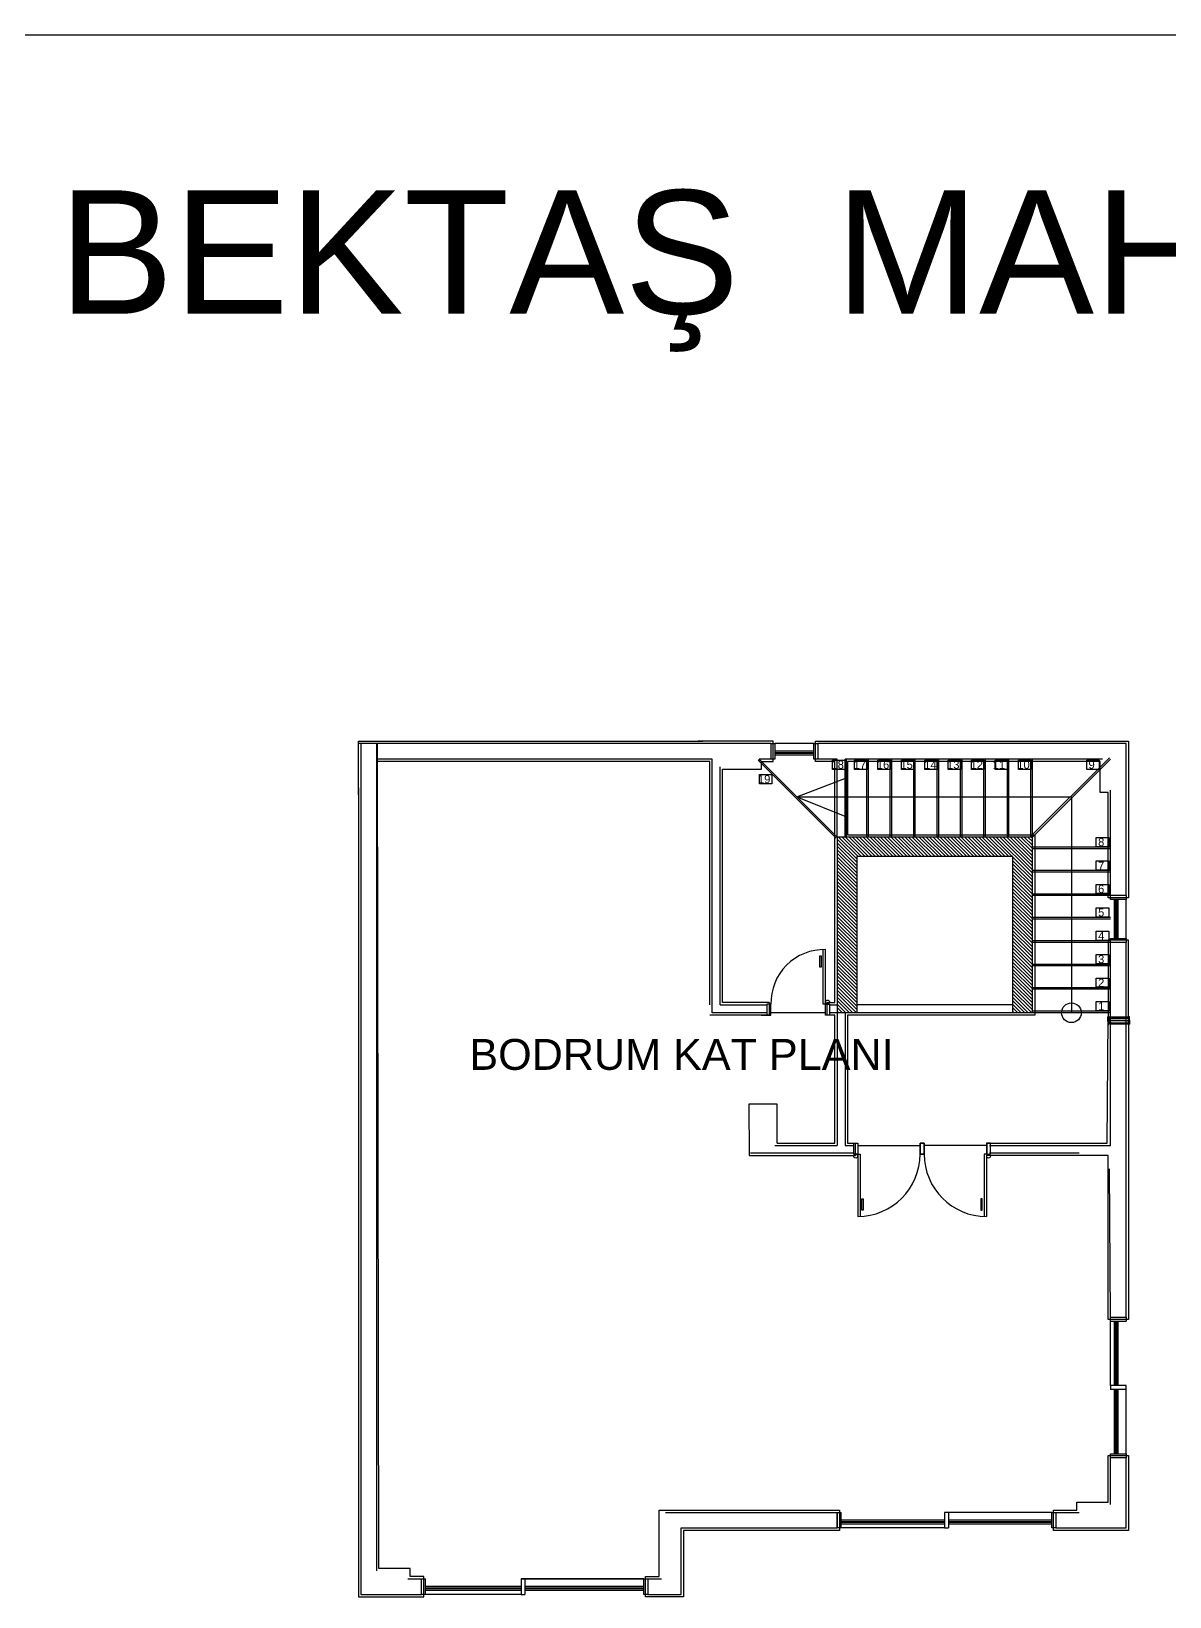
# Model space of a CAD drawing. Header units: millimetres. Extents: x 708 to 46452, y -4963 to 3960.
# Drawn here: x 5582 to 5947, y -2833 to -2332 of the extents above; entities that cross this region are included whole.
import ezdxf

# ---------------------------------------------------------------- set-up
doc = ezdxf.new("R2010")
doc.units = ezdxf.units.MM
doc.layers.add('YAZI', color=40, linetype='Continuous', lineweight=25)
doc.layers.add('Çerçeve', color=8, linetype='Continuous', lineweight=30)
doc.styles.add('mimari altlik$0$194_PTB_WET_B1$0$Standard', font='arial.ttf')
doc.styles.get("Standard").update_dxf_attribs({"font": 'arial.ttf'})

msp = doc.modelspace()

# ---------------------------------------------------------------- linework, layer by layer
for p, q in [((5687.122, -2576.002), (5687.122, -2558.806)), ((5687.122, -2558.806), (5797.372, -2558.806)), ((5796.622, -2559.556), (5687.122, -2559.556)), ((5687.872, -2559.556), (5687.872, -2575.252)), ((5692.872, -2559.556), (5692.872, -2824.556)), ((5693.622, -2823.806), (5693.139, -2559.556)), ((5819.872, -2558.806), (5795.872, -2558.806)), ((5819.122, -2559.556), (5796.622, -2559.556)), ((5819.122, -2559.556), (5819.122, -2564.556)), ((5819.122, -2559.556), (5820.372, -2559.556)), ((5819.872, -2565.306), (5819.872, -2558.806)), ((5832.872, -2559.556), (5820.372, -2559.556)), ((5820.372, -2559.556), (5820.372, -2564.556)), ((5832.872, -2564.556), (5832.872, -2559.556)), ((5832.872, -2559.556), (5834.122, -2559.556)), ((5833.372, -2565.306), (5833.372, -2558.806)), ((5833.372, -2558.806), (5933.622, -2558.806)), ((5932.872, -2559.556), (5834.122, -2559.556)), ((5834.122, -2559.556), (5834.122, -2564.556)), ((5932.872, -2608.306), (5932.872, -2559.556)), ((5933.622, -2558.806), (5933.622, -2609.056)), ((5737.247, -2564.556), (5693.148, -2564.556)), ((5799.622, -2565.306), (5693.15, -2565.306)), ((5800.372, -2564.556), (5737.247, -2564.556)), ((5799.622, -2643.306), (5799.622, -2565.306)), ((5800.372, -2645.806), (5800.372, -2564.556)), ((5815.372, -2565.263), (5815.372, -2564.556)), ((5819.122, -2564.556), (5815.372, -2564.556)), ((5816.122, -2567.806), (5816.122, -2565.306)), ((5816.122, -2565.306), (5819.872, -2565.306)), ((5820.372, -2564.556), (5819.122, -2564.556)), ((5832.872, -2562.056), (5820.372, -2562.056)), ((5832.872, -2562.556), (5820.372, -2562.556)), ((5832.872, -2562.806), (5820.372, -2562.806)), ((5832.872, -2563.306), (5820.372, -2563.306)), ((5834.122, -2564.556), (5832.872, -2564.556)), ((5839.622, -2565.306), (5833.372, -2565.306)), ((5840.372, -2564.556), (5834.122, -2564.556)), ((5839.622, -2642.556), (5839.622, -2565.306)), ((5840.372, -2589.556), (5840.372, -2564.556)), ((5925.372, -2564.556), (5842.872, -2564.556)), ((5842.872, -2589.556), (5842.872, -2564.556)), ((5924.622, -2565.306), (5843.622, -2565.306)), ((5843.622, -2565.306), (5843.622, -2588.806)), ((5924.622, -2575.306), (5924.622, -2565.306)), ((5802.872, -2643.306), (5802.872, -2567.056)), ((5803.622, -2642.556), (5803.622, -2567.806)), ((5803.622, -2567.806), (5816.122, -2567.806)), ((5687.122, -2573.806), (5687.122, -2832.806)), ((5687.872, -2574.556), (5687.872, -2653.306)), ((5927.122, -2575.306), (5924.622, -2575.306)), ((5927.122, -2609.056), (5927.122, -2575.306)), ((5927.872, -2608.306), (5927.872, -2574.556)), ((5827.452, -2576.636), (5915.372, -2576.636)), ((5915.372, -2576.636), (5915.372, -2645.806)), ((5902.872, -2589.556), (5840.372, -2589.556)), ((5840.372, -2589.556), (5840.372, -2645.806)), ((5846.622, -2596.508), (5840.372, -2590.258)), ((5846.622, -2597.631), (5840.372, -2591.381)), ((5847.043, -2595.806), (5840.793, -2589.556)), ((5848.165, -2595.806), (5841.915, -2589.556)), ((5849.288, -2595.806), (5843.038, -2589.556)), ((5843.622, -2588.806), (5903.622, -2588.806)), ((5850.41, -2595.806), (5844.16, -2589.556)), ((5851.533, -2595.806), (5845.283, -2589.556)), ((5852.655, -2595.806), (5846.405, -2589.556)), ((5853.778, -2595.806), (5847.528, -2589.556)), ((5854.9, -2595.806), (5848.65, -2589.556)), ((5856.023, -2595.806), (5849.773, -2589.556)), ((5857.145, -2595.806), (5850.895, -2589.556)), ((5858.268, -2595.806), (5852.018, -2589.556)), ((5859.39, -2595.806), (5853.14, -2589.556)), ((5860.513, -2595.806), (5854.263, -2589.556)), ((5861.636, -2595.806), (5855.386, -2589.556)), ((5862.758, -2595.806), (5856.508, -2589.556)), ((5863.881, -2595.806), (5857.631, -2589.556)), ((5865.003, -2595.806), (5858.753, -2589.556)), ((5866.126, -2595.806), (5859.876, -2589.556)), ((5867.248, -2595.806), (5860.998, -2589.556)), ((5868.371, -2595.806), (5862.121, -2589.556)), ((5869.493, -2595.806), (5863.243, -2589.556)), ((5870.616, -2595.806), (5864.366, -2589.556)), ((5871.738, -2595.806), (5865.488, -2589.556)), ((5872.861, -2595.806), (5866.611, -2589.556)), ((5873.983, -2595.806), (5867.733, -2589.556)), ((5875.106, -2595.806), (5868.856, -2589.556)), ((5876.228, -2595.806), (5869.978, -2589.556)), ((5877.351, -2595.806), (5871.101, -2589.556)), ((5878.474, -2595.806), (5872.224, -2589.556)), ((5879.596, -2595.806), (5873.346, -2589.556)), ((5880.719, -2595.806), (5874.469, -2589.556)), ((5881.841, -2595.806), (5875.591, -2589.556)), ((5882.964, -2595.806), (5876.714, -2589.556)), ((5884.086, -2595.806), (5877.836, -2589.556)), ((5885.209, -2595.806), (5878.959, -2589.556)), ((5886.331, -2595.806), (5880.081, -2589.556)), ((5887.454, -2595.806), (5881.204, -2589.556)), ((5888.576, -2595.806), (5882.326, -2589.556)), ((5889.699, -2595.806), (5883.449, -2589.556)), ((5890.821, -2595.806), (5884.571, -2589.556)), ((5891.944, -2595.806), (5885.694, -2589.556)), ((5893.066, -2595.806), (5886.816, -2589.556)), ((5894.189, -2595.806), (5887.939, -2589.556)), ((5895.312, -2595.806), (5889.062, -2589.556)), ((5896.434, -2595.806), (5890.184, -2589.556)), ((5902.872, -2601.122), (5891.307, -2589.556)), ((5902.872, -2599.999), (5892.429, -2589.556)), ((5902.872, -2598.877), (5893.552, -2589.556)), ((5902.872, -2597.754), (5894.674, -2589.556)), ((5902.872, -2596.632), (5895.797, -2589.556)), ((5902.872, -2595.509), (5896.919, -2589.556)), ((5902.872, -2594.386), (5898.042, -2589.556)), ((5902.872, -2593.264), (5899.164, -2589.556)), ((5902.872, -2592.141), (5900.287, -2589.556)), ((5902.872, -2591.019), (5901.409, -2589.556)), ((5902.872, -2589.896), (5902.532, -2589.556)), ((5902.872, -2645.806), (5902.872, -2589.556)), ((5903.622, -2588.806), (5903.622, -2646.556)), ((5846.622, -2598.753), (5840.372, -2592.503)), ((5846.622, -2599.876), (5840.372, -2593.626)), ((5846.622, -2600.998), (5840.372, -2594.748)), ((5846.622, -2602.121), (5840.372, -2595.871)), ((5896.622, -2595.806), (5846.622, -2595.806)), ((5846.622, -2595.806), (5846.622, -2645.806)), ((5896.622, -2645.806), (5896.622, -2595.806)), ((5902.872, -2602.244), (5896.622, -2595.994)), ((5927.872, -2592.806), (5902.872, -2592.806)), ((5927.872, -2593.306), (5902.872, -2593.306)), ((5846.622, -2603.243), (5840.372, -2596.993)), ((5846.622, -2604.366), (5840.372, -2598.116)), ((5846.622, -2605.488), (5840.372, -2599.238)), ((5846.622, -2606.611), (5840.372, -2600.361)), ((5846.622, -2607.733), (5840.372, -2601.483)), ((5902.872, -2603.367), (5896.622, -2597.117)), ((5902.872, -2604.489), (5896.622, -2598.239)), ((5902.872, -2605.612), (5896.622, -2599.362)), ((5902.872, -2606.734), (5896.622, -2600.484)), ((5902.872, -2607.857), (5896.622, -2601.607)), ((5927.872, -2600.306), (5902.872, -2600.306)), ((5927.872, -2600.806), (5902.872, -2600.806)), ((5846.622, -2608.856), (5840.372, -2602.606)), ((5846.622, -2609.979), (5840.372, -2603.729)), ((5846.622, -2611.101), (5840.372, -2604.851)), ((5846.622, -2612.224), (5840.372, -2605.974)), ((5902.872, -2608.979), (5896.622, -2602.729)), ((5902.872, -2610.102), (5896.622, -2603.852)), ((5902.872, -2611.224), (5896.622, -2604.974)), ((5902.872, -2612.347), (5896.622, -2606.097)), ((5846.622, -2613.346), (5840.372, -2607.096)), ((5846.622, -2614.469), (5840.372, -2608.219)), ((5846.622, -2615.591), (5840.372, -2609.341)), ((5846.622, -2616.714), (5840.372, -2610.464)), ((5846.622, -2617.836), (5840.372, -2611.586)), ((5902.872, -2613.47), (5896.622, -2607.22)), ((5902.872, -2614.592), (5896.622, -2608.342)), ((5902.872, -2615.715), (5896.622, -2609.465)), ((5902.872, -2616.837), (5896.622, -2610.587)), ((5927.872, -2607.806), (5902.872, -2607.806)), ((5927.872, -2608.306), (5902.872, -2608.306)), ((5933.622, -2609.056), (5927.122, -2609.056)), ((5932.872, -2608.306), (5927.872, -2608.306)), ((5927.872, -2609.556), (5927.872, -2608.306)), ((5932.872, -2609.556), (5927.872, -2609.556)), ((5929.122, -2622.056), (5929.122, -2609.556)), ((5929.622, -2622.056), (5929.622, -2609.556)), ((5929.872, -2622.056), (5929.872, -2609.556)), ((5930.372, -2622.056), (5930.372, -2609.556)), ((5932.872, -2608.306), (5932.872, -2609.556)), ((5932.872, -2622.056), (5932.872, -2609.556)), ((5846.622, -2618.959), (5840.372, -2612.709)), ((5846.622, -2620.081), (5840.372, -2613.831)), ((5846.622, -2621.204), (5840.372, -2614.954)), ((5846.622, -2622.326), (5840.372, -2616.076)), ((5902.872, -2617.96), (5896.622, -2611.71)), ((5902.872, -2619.082), (5896.622, -2612.832)), ((5902.872, -2620.205), (5896.622, -2613.955)), ((5902.872, -2621.327), (5896.622, -2615.077)), ((5902.872, -2622.45), (5896.622, -2616.2)), ((5927.872, -2615.306), (5902.872, -2615.306)), ((5927.872, -2615.806), (5902.872, -2615.806)), ((5846.622, -2623.449), (5840.372, -2617.199)), ((5846.622, -2624.571), (5840.372, -2618.321)), ((5846.622, -2625.694), (5840.372, -2619.444)), ((5846.622, -2626.816), (5840.372, -2620.566)), ((5846.622, -2627.939), (5840.372, -2621.689)), ((5902.872, -2623.572), (5896.622, -2617.322)), ((5902.872, -2624.695), (5896.622, -2618.445)), ((5902.872, -2625.817), (5896.622, -2619.567)), ((5902.872, -2626.94), (5896.622, -2620.69)), ((5835.883, -2643.056, 0), (5835.883, -2625.57, 0)), ((5836.633, -2643.056, 0), (5836.633, -2625.556, 0)), ((5846.622, -2629.062), (5840.372, -2622.812)), ((5846.622, -2630.184), (5840.372, -2623.934)), ((5846.622, -2631.307), (5840.372, -2625.057)), ((5846.622, -2632.429), (5840.372, -2626.179)), ((5902.872, -2628.062), (5896.622, -2621.812)), ((5902.872, -2629.185), (5896.622, -2622.935)), ((5902.872, -2630.307), (5896.622, -2624.057)), ((5902.872, -2631.43), (5896.622, -2625.18)), ((5902.872, -2632.553), (5896.622, -2626.303)), ((5927.872, -2622.806), (5902.872, -2622.806)), ((5927.872, -2623.306), (5902.872, -2623.306)), ((5933.622, -2622.556), (5927.122, -2622.556)), ((5927.122, -2622.556), (5927.122, -2649.056)), ((5927.872, -2623.306), (5927.872, -2622.056)), ((5927.872, -2622.056), (5932.872, -2622.056)), ((5927.872, -2648.306), (5927.872, -2623.306)), ((5932.872, -2623.306), (5927.872, -2623.306)), ((5932.872, -2622.056), (5932.872, -2623.306)), ((5932.872, -2648.306), (5932.872, -2623.306)), ((5933.622, -2649.056), (5933.622, -2622.556)), ((5834.838, -2631.208, 0), (5834.838, -2627.62, 0)), ((5834.838, -2627.62, 0), (5835.284, -2627.62, 0)), ((5835.284, -2631.208, 0), (5834.838, -2631.208, 0)), ((5835.284, -2627.62, 0), (5835.284, -2631.208, 0)), ((5846.622, -2633.552), (5840.372, -2627.302)), ((5846.622, -2634.674), (5840.372, -2628.424)), ((5846.622, -2635.797), (5840.372, -2629.547)), ((5846.622, -2636.919), (5840.372, -2630.669)), ((5902.872, -2633.675), (5896.622, -2627.425)), ((5902.872, -2634.798), (5896.622, -2628.548)), ((5902.872, -2635.92), (5896.622, -2629.67)), ((5902.872, -2637.043), (5896.622, -2630.793)), ((5927.872, -2630.306), (5902.872, -2630.306)), ((5927.872, -2630.806), (5902.872, -2630.806)), ((5846.622, -2638.042), (5840.372, -2631.792)), ((5846.622, -2639.164), (5840.372, -2632.914)), ((5846.622, -2640.287), (5840.372, -2634.037)), ((5846.622, -2641.409), (5840.372, -2635.159)), ((5846.622, -2642.532), (5840.372, -2636.282)), ((5902.872, -2638.165), (5896.622, -2631.915)), ((5902.872, -2639.288), (5896.622, -2633.038)), ((5902.872, -2640.41), (5896.622, -2634.16)), ((5902.872, -2641.533), (5896.622, -2635.283)), ((5902.872, -2642.655), (5896.622, -2636.405)), ((5846.622, -2643.654), (5840.372, -2637.404)), ((5846.622, -2644.777), (5840.372, -2638.527)), ((5846.529, -2645.806), (5840.372, -2639.65)), ((5845.406, -2645.806), (5840.372, -2640.772)), ((5902.872, -2643.778), (5896.622, -2637.528)), ((5902.872, -2644.9), (5896.622, -2638.65)), ((5902.655, -2645.806), (5896.622, -2639.773)), ((5901.533, -2645.806), (5896.622, -2640.895)), ((5927.872, -2637.806), (5902.872, -2637.806)), ((5927.872, -2638.306), (5902.872, -2638.306)), ((5818.633, -2646.556), (5799.622, -2646.556)), ((5817.883, -2645.806), (5800.372, -2645.806)), ((5802.872, -2643.306), (5817.883, -2643.306)), ((5818.633, -2642.556), (5803.622, -2642.556)), ((5816.122, -2646.556), (5818.633, -2646.556)), ((5817.883, -2643.056, 0), (5817.883, -2646.556, 0)), ((5819.133, -2643.056, 0), (5817.883, -2643.056, 0)), ((5817.883, -2646.556, 0), (5819.133, -2646.556, 0)), ((5818.633, -2642.556), (5818.633, -2646.556)), ((5819.133, -2646.556, 0), (5819.133, -2643.056, 0)), ((5836.633, -2645.806), (5819.133, -2645.806)), ((5836.633, -2643.056, 0), (5835.883, -2643.056, 0)), ((5836.633, -2646.556, 0), (5836.633, -2643.056, 0)), ((5836.633, -2643.056, 0), (5837.883, -2643.056, 0)), ((5837.883, -2646.556, 0), (5836.633, -2646.556, 0)), ((5837.133, -2646.556), (5837.133, -2642.556)), ((5837.133, -2642.556), (5839.622, -2642.556)), ((5839.622, -2646.556), (5837.133, -2646.556)), ((5837.883, -2643.056, 0), (5837.883, -2646.556, 0)), ((5837.883, -2643.306), (5840.372, -2643.306)), ((5840.372, -2645.806), (5837.883, -2645.806)), ((5839.622, -2687.556), (5839.622, -2646.556)), ((5844.284, -2645.806), (5840.372, -2641.895)), ((5843.161, -2645.806), (5840.372, -2643.017)), ((5842.039, -2645.806), (5840.372, -2644.14)), ((5840.916, -2645.806), (5840.372, -2645.262)), ((5846.622, -2645.806), (5840.372, -2645.806)), ((5840.372, -2645.806), (5840.372, -2688.306)), ((5842.872, -2645.806), (5842.872, -2688.306)), ((5896.622, -2646.556), (5843.622, -2646.556)), ((5843.622, -2646.556), (5843.622, -2687.556)), ((5896.622, -2643.306), (5846.622, -2643.306)), ((5896.622, -2645.806), (5846.622, -2645.806)), ((5900.41, -2645.806), (5896.622, -2642.018)), ((5899.288, -2645.806), (5896.622, -2643.141)), ((5898.165, -2645.806), (5896.622, -2644.263)), ((5897.043, -2645.806), (5896.622, -2645.386)), ((5902.872, -2645.806), (5896.622, -2645.806)), ((5903.622, -2646.556), (5896.622, -2646.556)), ((5927.872, -2645.306), (5902.872, -2645.306)), ((5927.872, -2645.806), (5902.872, -2645.806)), ((5926.867, -2687.556), (5927.122, -2647.556)), ((5926.997, -2647.706), (5927.372, -2647.781)), ((5926.997, -2648.906), (5927.372, -2648.831)), ((5927.122, -2647.556), (5933.622, -2647.556)), ((5927.122, -2649.056), (5933.622, -2649.056)), ((5927.372, -2647.781), (5927.372, -2647.481)), ((5927.372, -2647.481), (5928.122, -2647.481)), ((5927.372, -2648.831), (5927.372, -2649.131)), ((5927.372, -2649.131), (5928.122, -2649.131)), ((5927.872, -2688.306), (5927.872, -2648.306)), ((5932.872, -2648.306), (5927.872, -2648.306)), ((5927.872, -2649.131), (5927.872, -2649.081)), ((5932.872, -2695.806), (5932.872, -2648.306)), ((5932.872, -2695.806), (5932.872, -2648.306)), ((5932.872, -2649.556), (5932.872, -2649.431)), ((5933.622, -2647.556), (5933.622, -2744.056)), ((5687.872, -2653.306), (5687.872, -2832.056)), ((5821.122, -2675.056), (5812.122, -2675.056)), ((5812.122, -2675.056), (5812.123, -2691.556)), ((5821.122, -2687.556), (5821.122, -2675.056)), ((5812.123, -2691.556), (5846.175, -2691.556)), ((5845.425, -2690.806), (5812.617, -2690.806)), ((5820.372, -2688.306), (5840.372, -2688.306)), ((5821.122, -2687.556), (5839.622, -2687.556)), ((5842.872, -2688.306), (5845.425, -2688.306)), ((5843.622, -2687.556), (5846.175, -2687.556)), ((5845.681, -2691.056, 0), (5845.681, -2687.556)), ((5845.681, -2687.556), (5846.931, -2687.556)), ((5846.931, -2691.056, 0), (5845.681, -2691.056, 0)), ((5846.175, -2691.556), (5846.175, -2687.556)), ((5846.931, -2687.556), (5846.931, -2691.056, 0)), ((5846.931, -2688.306), (5866.931, -2688.306)), ((5846.931, -2691.056, 0), (5846.931, -2711.056, 0)), ((5846.931, -2691.056, 0), (5847.681, -2691.056, 0)), ((5847.681, -2691.056, 0), (5847.681, -2711.042, 0)), ((5866.931, -2687.556), (5866.931, -2691.056, 0)), ((5868.181, -2687.556), (5866.931, -2687.556)), ((5866.931, -2691.056, 0), (5866.931, -2687.556)), ((5866.931, -2687.556), (5868.181, -2687.556)), ((5866.931, -2691.056, 0), (5868.181, -2691.056, 0)), ((5868.181, -2691.056, 0), (5866.931, -2691.056, 0)), ((5868.181, -2691.056, 0), (5868.181, -2687.556)), ((5868.181, -2687.556), (5868.181, -2691.056, 0)), ((5888.181, -2688.306), (5868.181, -2688.306)), ((5887.431, -2691.056, 0), (5887.431, -2711.042, 0)), ((5888.181, -2691.056, 0), (5887.431, -2691.056, 0)), ((5888.181, -2687.556), (5888.181, -2691.056, 0)), ((5889.431, -2687.556), (5888.181, -2687.556)), ((5888.181, -2691.056, 0), (5888.181, -2711.056, 0)), ((5888.181, -2691.056, 0), (5889.431, -2691.056, 0)), ((5888.425, -2691.556), (5888.425, -2687.556)), ((5888.425, -2687.556), (5926.867, -2687.556)), ((5916.867, -2691.556), (5888.425, -2691.556)), ((5889.175, -2688.306), (5927.617, -2688.306)), ((5917.872, -2690.806), (5889.175, -2690.806)), ((5889.431, -2691.056, 0), (5889.431, -2687.556)), ((5908.867, -2688.306), (5927.872, -2688.306)), ((5917.122, -2691.556), (5916.867, -2691.556)), ((5927.122, -2691.556), (5917.122, -2691.556)), ((5927.122, -2744.056), (5927.122, -2691.556)), ((5927.872, -2743.306), (5927.587, -2695.806)), ((5932.872, -2743.306), (5932.872, -2695.806)), ((5932.872, -2743.306), (5932.872, -2695.806)), ((5848.28, -2708.993, 0), (5848.28, -2705.404, 0)), ((5848.28, -2705.404, 0), (5848.726, -2705.404, 0)), ((5848.726, -2705.404, 0), (5848.726, -2708.993, 0)), ((5886.386, -2705.404, 0), (5886.386, -2708.993, 0)), ((5886.831, -2705.404, 0), (5886.386, -2705.404, 0)), ((5886.831, -2708.993, 0), (5886.831, -2705.404, 0)), ((5848.726, -2708.993, 0), (5848.28, -2708.993, 0)), ((5886.386, -2708.993, 0), (5886.831, -2708.993, 0)), ((5933.622, -2744.056), (5927.122, -2744.056)), ((5927.872, -2765.181), (5927.872, -2743.306)), ((5927.872, -2743.306), (5932.872, -2743.306)), ((5927.872, -2744.556), (5932.872, -2744.556)), ((5929.122, -2765.181), (5929.122, -2744.556)), ((5929.622, -2765.181), (5929.622, -2744.556)), ((5929.872, -2765.181), (5929.872, -2744.556)), ((5930.372, -2765.181), (5930.372, -2744.556)), ((5932.872, -2743.306), (5932.872, -2744.556)), ((5932.872, -2765.181), (5927.872, -2765.181)), ((5927.872, -2765.181), (5927.872, -2766.431)), ((5932.872, -2766.431), (5927.872, -2766.431)), ((5929.122, -2787.056), (5929.122, -2766.431)), ((5929.622, -2787.056), (5929.622, -2766.431)), ((5929.872, -2787.056), (5929.872, -2766.431)), ((5930.372, -2787.056), (5930.372, -2766.431)), ((5932.872, -2787.056), (5932.872, -2765.181)), ((5687.872, -2770.789), (5687.872, -2814.056)), ((5927.872, -2788.306), (5927.872, -2787.056)), ((5927.872, -2787.056), (5932.872, -2787.056)), ((5932.872, -2787.056), (5932.872, -2788.306)), ((5927.122, -2802.556), (5927.122, -2787.556)), ((5927.122, -2787.556), (5933.622, -2787.556)), ((5927.872, -2803.306), (5927.872, -2788.306)), ((5932.872, -2788.306), (5927.872, -2788.306)), ((5932.872, -2810.806), (5932.872, -2788.306)), ((5932.872, -2810.806), (5932.872, -2788.306)), ((5933.622, -2787.556), (5933.622, -2811.556)), ((5783.372, -2826.306), (5783.372, -2805.056)), ((5783.372, -2805.056), (5841.122, -2805.056)), ((5785.372, -2805.806), (5840.372, -2805.806)), ((5824.122, -2805.806), (5824.122, -2805.806)), ((5840.372, -2805.806), (5840.372, -2810.806)), ((5840.372, -2805.806), (5841.622, -2805.806)), ((5840.372, -2810.806), (5840.372, -2805.806)), ((5841.122, -2805.056), (5841.122, -2811.556)), ((5841.622, -2810.806), (5841.622, -2805.806)), ((5909.122, -2805.806), (5874.747, -2805.806)), ((5874.747, -2805.806), (5874.747, -2810.806)), ((5875.997, -2805.806), (5875.997, -2810.806)), ((5909.122, -2810.806), (5909.122, -2805.806)), ((5909.122, -2805.806), (5910.372, -2805.806)), ((5909.622, -2811.556), (5909.622, -2805.056)), ((5909.622, -2805.056), (5917.122, -2805.056)), ((5910.372, -2805.705), (5910.372, -2810.806)), ((5910.372, -2805.806), (5917.872, -2805.806)), ((5910.372, -2805.806), (5910.372, -2810.806)), ((5917.122, -2805.056), (5917.122, -2802.556)), ((5917.122, -2802.556), (5927.122, -2802.556)), ((5790.372, -2832.056), (5790.372, -2810.806)), ((5790.372, -2810.806), (5840.372, -2810.806)), ((5841.122, -2811.556), (5791.122, -2811.556)), ((5791.122, -2811.556), (5791.122, -2832.806)), ((5824.122, -2810.806), (5824.122, -2810.806)), ((5874.747, -2810.806), (5840.372, -2810.806)), ((5874.747, -2808.306), (5841.622, -2808.306)), ((5874.747, -2808.806), (5841.622, -2808.806)), ((5874.747, -2809.056), (5841.622, -2809.056)), ((5874.747, -2809.556), (5841.622, -2809.556)), ((5874.747, -2810.806), (5875.997, -2810.806)), ((5909.122, -2808.306), (5875.997, -2808.306)), ((5909.122, -2808.806), (5875.997, -2808.806)), ((5909.122, -2809.056), (5875.997, -2809.056)), ((5909.122, -2809.556), (5875.997, -2809.556)), ((5910.372, -2810.806), (5909.122, -2810.806)), ((5933.622, -2811.556), (5909.622, -2811.556)), ((5910.372, -2810.806), (5932.872, -2810.806)), ((5687.872, -2814.056), (5687.872, -2832.056)), ((5703.622, -2823.806), (5693.622, -2823.806)), ((5702.872, -2827.056), (5708.497, -2827.056)), ((5703.622, -2826.306), (5703.622, -2823.806)), ((5707.997, -2826.306), (5703.622, -2826.306)), ((5707.247, -2827.056), (5708.497, -2827.056)), ((5707.247, -2832.056), (5707.247, -2827.056)), ((5707.997, -2832.806), (5707.997, -2826.306)), ((5708.497, -2832.056), (5708.497, -2827.056)), ((5739.122, -2827.056), (5778.497, -2827.056)), ((5778.497, -2827.056), (5739.122, -2827.056)), ((5739.122, -2827.056), (5739.122, -2832.056)), ((5740.372, -2827.056), (5740.372, -2832.056)), ((5778.497, -2832.056), (5778.497, -2827.056)), ((5778.497, -2827.056), (5779.747, -2827.056)), ((5778.997, -2832.806), (5778.997, -2826.306)), ((5778.997, -2826.306), (5783.372, -2826.306)), ((5779.747, -2827.056), (5784.122, -2827.056)), ((5779.747, -2827.056), (5779.747, -2832.056)), ((5687.872, -2832.056), (5707.247, -2832.056)), ((5739.122, -2832.056), (5707.247, -2832.056)), ((5739.122, -2829.556), (5708.497, -2829.556)), ((5739.122, -2830.056), (5708.497, -2830.056)), ((5739.122, -2830.306), (5708.497, -2830.306)), ((5739.122, -2830.806), (5708.497, -2830.806)), ((5739.122, -2832.056), (5740.372, -2832.056)), ((5778.497, -2829.556), (5740.372, -2829.556)), ((5778.497, -2830.056), (5740.372, -2830.056)), ((5778.497, -2830.306), (5740.372, -2830.306)), ((5778.497, -2830.806), (5740.372, -2830.806)), ((5779.747, -2832.056), (5778.497, -2832.056)), ((5779.747, -2832.056), (5790.372, -2832.056)), ((5687.122, -2832.806), (5707.997, -2832.806)), ((5791.122, -2832.806), (5778.997, -2832.806))]:
    msp.add_line(p, q)
for points in [[(5840.019, -2589.91), (5815.019, -2564.91)], [(5840.372, -2589.556), (5815.372, -2564.556)], [(5842.872, -2589.556), (5842.872, -2564.556)], [(5843.372, -2589.556), (5843.372, -2564.556)], [(5849.872, -2589.556), (5849.872, -2564.556)], [(5850.372, -2589.556), (5850.372, -2564.556)], [(5857.372, -2589.556), (5857.372, -2564.556)], [(5857.872, -2589.556), (5857.872, -2564.556)], [(5864.872, -2589.556), (5864.872, -2564.556)], [(5865.372, -2589.556), (5865.372, -2564.556)], [(5872.372, -2589.556), (5872.372, -2564.556)], [(5872.872, -2589.556), (5872.872, -2564.556)], [(5879.872, -2589.556), (5879.872, -2564.556)], [(5880.372, -2589.556), (5880.372, -2564.556)], [(5887.372, -2589.556), (5887.372, -2564.556)], [(5887.872, -2589.556), (5887.872, -2564.556)], [(5894.872, -2589.556), (5894.872, -2564.556)], [(5895.372, -2589.556), (5895.372, -2564.556)], [(5902.372, -2589.556), (5902.372, -2564.556)], [(5902.519, -2589.203), (5927.519, -2564.203)], [(5902.872, -2589.556), (5902.872, -2564.556)], [(5902.872, -2589.556), (5927.872, -2564.556)], [(5827.452, -2576.636), (5843.372, -2570.596)], [(5827.452, -2576.636), (5843.372, -2583.096)], [(5926.997, -2647.131), (5927.372, -2647.056), (5927.372, -2648.556), (5926.997, -2648.481), (5926.997, -2647.131)], [(5926.997, -2649.481), (5927.372, -2649.556), (5927.372, -2648.056), (5926.997, -2648.131), (5926.997, -2649.481)], [(5933.997, -2647.131), (5933.622, -2647.056), (5933.622, -2648.556), (5933.997, -2648.481), (5933.997, -2647.131)], [(5933.997, -2649.481), (5933.622, -2649.556), (5933.622, -2648.056), (5933.997, -2648.131), (5933.997, -2649.481)]]:
    msp.add_lwpolyline(points)
for points in [[(5842.872, -2567.874), (5838.907, -2567.874), (5838.907, -2564.913), (5842.872, -2564.913)], [(5849.872, -2567.874), (5845.907, -2567.874), (5845.907, -2564.913), (5849.872, -2564.913)], [(5857.372, -2567.874), (5853.407, -2567.874), (5853.407, -2564.913), (5857.372, -2564.913)], [(5864.872, -2567.874), (5860.907, -2567.874), (5860.907, -2564.913), (5864.872, -2564.913)], [(5872.372, -2567.874), (5868.407, -2567.874), (5868.407, -2564.913), (5872.372, -2564.913)], [(5879.872, -2567.874), (5875.907, -2567.874), (5875.907, -2564.913), (5879.872, -2564.913)], [(5887.372, -2567.874), (5883.407, -2567.874), (5883.407, -2564.913), (5887.372, -2564.913)], [(5894.872, -2567.874), (5890.907, -2567.874), (5890.907, -2564.913), (5894.872, -2564.913)], [(5902.372, -2567.874), (5898.407, -2567.874), (5898.407, -2564.913), (5902.372, -2564.913)], [(5924.239, -2567.874), (5920.274, -2567.874), (5920.274, -2564.913), (5924.239, -2564.913)], [(5819.434, -2572.498), (5815.469, -2572.498), (5815.469, -2569.537), (5819.434, -2569.537)], [(5927.305, -2592.654), (5923.341, -2592.654), (5923.341, -2589.694), (5927.305, -2589.694)], [(5927.305, -2600.154), (5923.341, -2600.154), (5923.341, -2597.194), (5927.305, -2597.194)], [(5927.305, -2607.654), (5923.341, -2607.654), (5923.341, -2604.694), (5927.305, -2604.694)], [(5927.305, -2615.154), (5923.341, -2615.154), (5923.341, -2612.194), (5927.305, -2612.194)], [(5927.305, -2622.654), (5923.341, -2622.654), (5923.341, -2619.694), (5927.305, -2619.694)], [(5927.305, -2630.154), (5923.341, -2630.154), (5923.341, -2627.194), (5927.305, -2627.194)], [(5927.305, -2637.654), (5923.341, -2637.654), (5923.341, -2634.694), (5927.305, -2634.694)], [(5927.305, -2645.154), (5923.341, -2645.154), (5923.341, -2642.194), (5927.305, -2642.194)], [(5927.372, -2648.306), (5933.622, -2648.306), (5933.622, -2647.181), (5928.122, -2647.181), (5928.122, -2647.531), (5927.372, -2647.531)], [(5927.372, -2648.306), (5933.622, -2648.306), (5933.622, -2649.431), (5928.122, -2649.431), (5928.122, -2649.081), (5927.372, -2649.081)]]:
    msp.add_lwpolyline(points, close=True)
for centre, radius in [((5837.279, -2642.382), 0.621), ((5915.372, -2645.806), 3.148), ((5927.247, -2647.884), 0.125), ((5927.247, -2648.729), 0.125), ((5846.285, -2691.73, 0), 0.621), ((5888.827, -2691.73, 0), 0.621)]:
    msp.add_circle(centre, radius)
for centre, radius, start, end in [((5836.28, -2642.703, 0), 17.15, 88.81875, 181.18125), ((5846.839, -2690.983, 0), 20.092, 270.26157, 359.79129), ((5888.272, -2690.983, 0), 20.092, 180.20871, 269.73843)]:
    msp.add_arc(centre, radius, start, end)
at = {"layer": 'Çerçeve'}
msp.add_line((4940.496, -2332.719), (44558.889, -2331.52), dxfattribs=at)

# ---------------------------------------------------------------- texts
at = {"attachment_point": 9, "style": 'mimari altlik$0$194_PTB_WET_B1$0$Standard'}
for s, insert, char_height in [('18', (5842.51, -2567.699), 2.5633), ('17', (5849.606, -2567.699), 2.5633), ('16', (5857.032, -2567.699), 2.5633), ('15', (5864.592, -2567.699), 2.5633), ('14', (5872.193, -2567.699), 2.5633), ('13', (5879.518, -2567.699), 2.5633), ('\\pt46.13936;12', (5887.043, -2567.699), 2.5633), ('\\pt46.13936;11', (5894.125, -2567.699), 2.5633), ('10', (5902.027, -2567.699), 2.5633), ('9', (5922.839, -2567.699), 2.563), ('\\pt46.13936;19', (5818.971, -2572.324), 2.5633), ('8', (5925.906, -2592.48), 2.563), ('7', (5925.906, -2599.98), 2.563), ('6', (5925.906, -2607.48), 2.563), ('5', (5925.906, -2614.98), 2.563), ('4', (5925.906, -2622.48), 2.563), ('3', (5925.906, -2629.98), 2.563), ('2', (5925.906, -2637.48), 2.563), ('1', (5925.906, -2644.98), 2.563)]:
    msp.add_mtext_dynamic_manual_height_columns(s, width=47.59002, gutter_width=12.816, heights=[0], dxfattribs=dict(at, insert=insert, char_height=char_height))
at = {"layer": 'YAZI'}
for s, height, p in [('BEKTAŞ  MAH. 1900 ADA 1 PARSEL B BLOK NUMARATAJ ŞEMASI', 39.55599, (5591.03, -2421.991)), ('BODRUM KAT PLANI', 9.889, (5722.576, -2664.093))]:
    msp.add_text(s, height=height, dxfattribs=at).set_placement(p)

doc.saveas('drawing.dxf')
